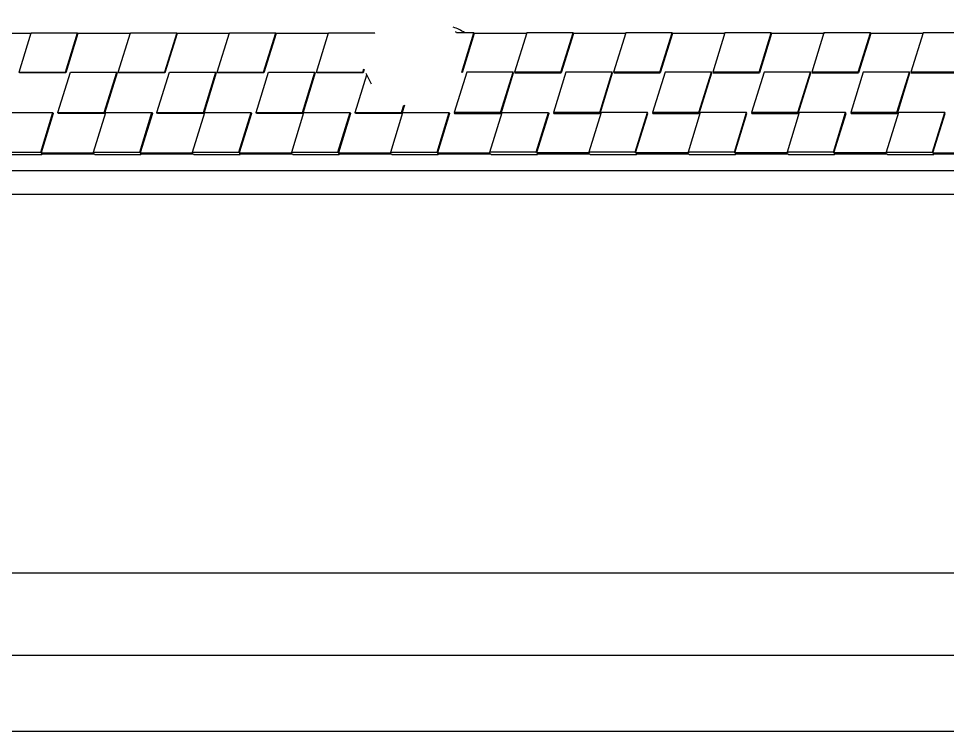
# Model space of a CAD drawing. Extents: x 0 to 216, y 0 to 280.
# Drawn here: x 160.06 to 172.24, y 197.4 to 206.74 of the extents above; entities that cross this region are included whole.
import ezdxf

# ---------------------------------------------------------------- set-up
doc = ezdxf.new("R2010")
doc.units = 0
doc.header["$MEASUREMENT"] = 0
for name, color, linetype in [('CADdetails-1-FINE', 1, 'CONTINUOUS'), ('CADdetails-11-VERYFINE', 11, 'CONTINUOUS'), ('CADdetails-9-EXTRAFINE', 9, 'CONTINUOUS')]:
    doc.layers.add(name, color=color, linetype=linetype)

msp = doc.modelspace()

# ---------------------------------------------------------------- linework, layer by layer
at = {"layer": 'CADdetails-1-FINE'}
for points in [[(131.96, 204.97), (131.893, 204.752), (132.046, 204.442), (198.303, 204.442), (203.14, 220.095), (202.988, 220.405)], [(131.893, 204.752), (198.151, 204.752), (198.303, 204.442)]]:
    msp.add_lwpolyline(points, dxfattribs=at)
at = {"layer": 'CADdetails-11-VERYFINE'}
for points in [[(187.896, 199.473), (144.78, 199.473)], [(145.61, 198.395), (186.101, 198.395)]]:
    msp.add_lwpolyline(points, dxfattribs=at)
msp.add_lwpolyline([(186.101, 197.396), (145.61, 197.396, -0.012056)], format="xyb", dxfattribs=at)
at = {"layer": 'CADdetails-9-EXTRAFINE'}
for points in [[(160.232, 206.548), (159.54, 206.548)], [(160.68, 206.031), (160.073, 206.031), (160.068, 206.041), (160.227, 206.557), (160.835, 206.557)], [(161.532, 206.548), (160.84, 206.548)], [(162.134, 206.557), (162.139, 206.548), (161.979, 206.031)], [(162.831, 206.548), (162.139, 206.548)], [(163.279, 206.031), (162.671, 206.031), (162.667, 206.041), (162.826, 206.557), (163.433, 206.557)], [(164.13, 206.548), (163.438, 206.548)], [(164.578, 206.031), (163.971, 206.031), (163.966, 206.041), (164.126, 206.557), (164.733, 206.557), (164.73, 206.55)], [(166.037, 206.548), (165.878, 206.031), (165.873, 206.041), (166.032, 206.557)], [(168.029, 206.548), (167.337, 206.548), (167.332, 206.557), (166.724, 206.557), (166.565, 206.041)], [(167.172, 206.041), (167.332, 206.557)], [(167.337, 206.548), (167.177, 206.031)], [(169.328, 206.548), (168.636, 206.548), (168.631, 206.557), (168.024, 206.557), (167.864, 206.041)], [(168.471, 206.041), (168.631, 206.557)], [(168.636, 206.548), (168.476, 206.031)], [(170.627, 206.548), (169.935, 206.548), (169.93, 206.557), (169.323, 206.557), (169.163, 206.041)], [(169.771, 206.041), (169.93, 206.557)], [(169.935, 206.548), (169.776, 206.031)], [(171.927, 206.548), (171.235, 206.548), (171.23, 206.557), (170.622, 206.557), (170.463, 206.041)], [(171.07, 206.041), (171.23, 206.557)], [(171.235, 206.548), (171.075, 206.031)], [(173.226, 206.548), (172.534, 206.548), (172.529, 206.557), (171.922, 206.557), (171.762, 206.041)], [(164.592, 206.075), (164.578, 206.031), (164.573, 206.041), (164.587, 206.085)], [(160.068, 206.041), (160.675, 206.041)], [(161.189, 205.499), (160.582, 205.499), (160.577, 205.509), (160.741, 206.041), (161.349, 206.041)], [(161.367, 206.041), (161.974, 206.041)], [(162.489, 205.499), (161.881, 205.499), (161.876, 205.509), (162.041, 206.041), (162.648, 206.041)], [(162.667, 206.041), (163.274, 206.041)], [(163.788, 205.499), (163.181, 205.499), (163.176, 205.509), (163.34, 206.041), (163.947, 206.041)], [(163.966, 206.041), (164.573, 206.041)], [(165.087, 205.499), (164.48, 205.499), (164.475, 205.509), (164.628, 206.005)], [(164.614, 206.029), (164.683, 205.889)], [(166.387, 205.499), (166.551, 206.031), (166.546, 206.041), (165.939, 206.041), (165.774, 205.509)], [(166.382, 205.509), (166.546, 206.041)], [(167.681, 205.509), (167.846, 206.041), (167.238, 206.041), (167.074, 205.509)], [(167.686, 205.499), (167.851, 206.031), (167.846, 206.041)], [(168.985, 205.499), (169.15, 206.031), (169.145, 206.041), (168.538, 206.041), (168.373, 205.509)], [(168.981, 205.509), (169.145, 206.041)], [(170.285, 205.499), (170.449, 206.031), (170.444, 206.041), (169.837, 206.041), (169.673, 205.509)], [(170.28, 205.509), (170.444, 206.041)], [(171.584, 205.499), (171.749, 206.031), (171.744, 206.041), (171.136, 206.041), (170.972, 205.509)], [(171.579, 205.509), (171.744, 206.041)], [(165.121, 205.607), (165.087, 205.499), (165.082, 205.509), (165.114, 205.609)], [(159.057, 204.982), (159.749, 204.982), (159.744, 204.992), (159.903, 205.509), (160.511, 205.509)], [(160.356, 204.982), (161.048, 204.982), (161.043, 204.992), (161.203, 205.509), (161.81, 205.509)], [(160.577, 205.509), (161.184, 205.509)], [(161.655, 204.982), (162.347, 204.982), (162.342, 204.992), (162.502, 205.509), (163.109, 205.509)], [(161.876, 205.509), (162.484, 205.509)], [(162.955, 204.982), (163.647, 204.982), (163.642, 204.992), (163.801, 205.509), (164.409, 205.509)], [(163.176, 205.509), (163.783, 205.509)], [(164.254, 204.982), (164.946, 204.982), (164.941, 204.992), (165.101, 205.509), (165.708, 205.509), (165.713, 205.499), (165.553, 204.982)], [(164.475, 205.509), (165.082, 205.509)], [(164.941, 204.992), (165.549, 204.992), (165.553, 204.982), (166.245, 204.982), (166.241, 204.992), (166.4, 205.509), (167.008, 205.509), (167.012, 205.499), (166.853, 204.982)], [(165.549, 204.992), (165.708, 205.509)], [(169.452, 204.982), (169.611, 205.499), (169.606, 205.509), (168.999, 205.509), (168.839, 204.992), (168.844, 204.982), (168.152, 204.982), (168.147, 204.992), (167.54, 204.992), (167.545, 204.982), (166.853, 204.982), (166.848, 204.992), (166.241, 204.992)], [(166.848, 204.992), (167.008, 205.509)], [(168.152, 204.982), (168.312, 205.499), (168.307, 205.509), (167.7, 205.509), (167.54, 204.992)], [(168.147, 204.992), (168.307, 205.509)], [(172.05, 204.982), (172.21, 205.499), (172.205, 205.509), (171.598, 205.509), (171.438, 204.992), (171.443, 204.982), (170.751, 204.982), (170.746, 204.992), (170.139, 204.992), (170.144, 204.982), (169.452, 204.982), (169.447, 204.992), (168.839, 204.992)], [(169.447, 204.992), (169.606, 205.509)], [(170.751, 204.982), (170.911, 205.499), (170.906, 205.509), (170.298, 205.509), (170.139, 204.992)], [(170.746, 204.992), (170.906, 205.509)], [(171.438, 204.992), (172.045, 204.992), (172.05, 204.982), (172.742, 204.982), (172.738, 204.992), (172.897, 205.509), (173.504, 205.509), (173.509, 205.499), (173.35, 204.982)], [(172.045, 204.992), (172.205, 205.509)], [(159.744, 204.992), (160.351, 204.992)], [(161.043, 204.992), (161.65, 204.992)], [(162.342, 204.992), (162.95, 204.992)], [(163.642, 204.992), (164.249, 204.992)], [(159.759, 204.96), (160.367, 204.96), (160.362, 204.97), (161.054, 204.97), (161.059, 204.96), (161.666, 204.96), (161.661, 204.97), (162.353, 204.97), (162.358, 204.96), (162.966, 204.96), (162.961, 204.97), (163.653, 204.97), (163.658, 204.96), (164.265, 204.96), (164.26, 204.97), (164.952, 204.97), (164.957, 204.96), (165.564, 204.96), (165.56, 204.97), (166.252, 204.97), (166.256, 204.96), (166.864, 204.96), (166.859, 204.97), (167.551, 204.97), (167.556, 204.96), (168.163, 204.96), (168.158, 204.97), (168.85, 204.97), (168.855, 204.96), (169.463, 204.96), (169.458, 204.97), (170.15, 204.97), (170.155, 204.96), (170.762, 204.96), (170.757, 204.97), (171.449, 204.97), (171.454, 204.96), (172.061, 204.96), (172.056, 204.97), (172.748, 204.97)], [(160.367, 204.96), (160.369, 204.968)], [(161.666, 204.96), (161.669, 204.968)], [(162.966, 204.96), (162.968, 204.968)], [(164.265, 204.96), (164.267, 204.968)], [(165.564, 204.96), (165.567, 204.968)], [(166.864, 204.96), (166.866, 204.968)], [(168.163, 204.96), (168.166, 204.968)], [(169.463, 204.96), (169.465, 204.968)], [(170.762, 204.96), (170.764, 204.968)], [(172.061, 204.96), (172.064, 204.968)]]:
    msp.add_lwpolyline(points, dxfattribs=at)
for points in [[(160.68, 206.031), (160.675, 206.041), (160.835, 206.557), (160.84, 206.548)], [(162.134, 206.557), (161.974, 206.041), (161.979, 206.031), (161.372, 206.031), (161.367, 206.041), (161.527, 206.557)], [(163.279, 206.031), (163.274, 206.041), (163.433, 206.557), (163.438, 206.548)], [(161.354, 206.031), (161.189, 205.499), (161.184, 205.509), (161.349, 206.041)], [(162.653, 206.031), (162.489, 205.499), (162.484, 205.509), (162.648, 206.041)], [(163.952, 206.031), (163.788, 205.499), (163.783, 205.509), (163.947, 206.041)], [(167.172, 206.041), (166.565, 206.041), (166.57, 206.031), (167.177, 206.031)], [(168.471, 206.041), (167.864, 206.041), (167.869, 206.031), (168.476, 206.031)], [(169.771, 206.041), (169.163, 206.041), (169.168, 206.031), (169.776, 206.031)], [(171.07, 206.041), (170.463, 206.041), (170.468, 206.031), (171.075, 206.031)], [(172.37, 206.041), (171.762, 206.041), (171.767, 206.031), (172.374, 206.031)], [(160.516, 205.499), (160.356, 204.982), (160.351, 204.992), (160.511, 205.509)], [(161.815, 205.499), (161.655, 204.982), (161.65, 204.992), (161.81, 205.509)], [(163.114, 205.499), (162.955, 204.982), (162.95, 204.992), (163.109, 205.509)], [(164.414, 205.499), (164.254, 204.982), (164.249, 204.992), (164.409, 205.509)], [(166.382, 205.509), (165.774, 205.509), (165.779, 205.499), (166.387, 205.499)], [(167.681, 205.509), (167.074, 205.509), (167.079, 205.499), (167.686, 205.499)], [(168.981, 205.509), (168.373, 205.509), (168.378, 205.499), (168.985, 205.499)], [(170.28, 205.509), (169.673, 205.509), (169.677, 205.499), (170.285, 205.499)], [(171.579, 205.509), (170.972, 205.509), (170.977, 205.499), (171.584, 205.499)]]:
    msp.add_lwpolyline(points, close=True, dxfattribs=at)
msp.add_lwpolyline([(166.729, 206.548), (166.037, 206.548), (166.032, 206.557), (165.803, 206.557, 0.009838), (165.791, 206.568)], format="xyb", dxfattribs=at)
msp.add_arc((165.592, 206.079), 0.575, 56.3126, 72.9375, dxfattribs=at)

doc.saveas('drawing.dxf')
